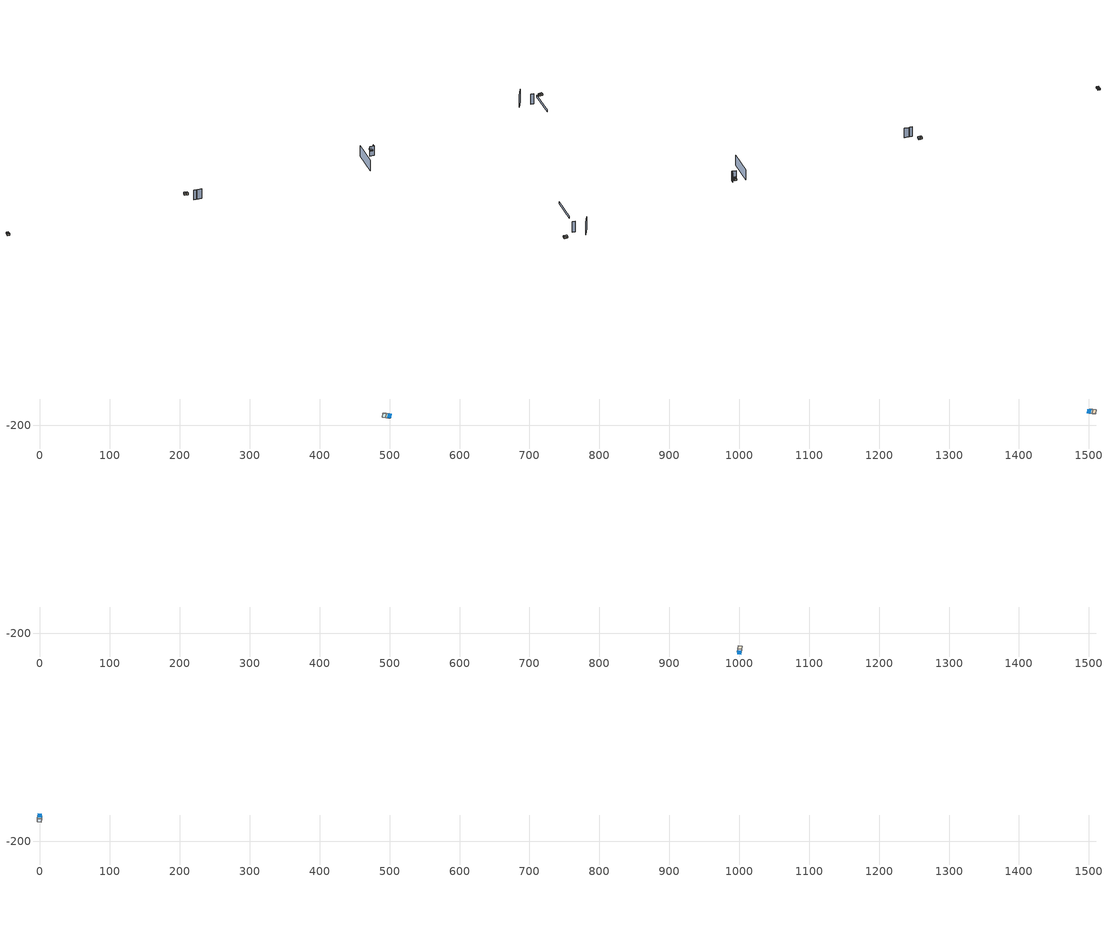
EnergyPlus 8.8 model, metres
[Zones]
1Perim
 floor adiabatic (115mmSandLimeBrick): 499.54,-189.44 494.63,-188.85 495.35,-182.89 500.26,-183.48 z4.55
 wall outside (U0-4): 499.54,-189.44 500.26,-183.48 z4.55:9.09
 wall to 1Core (115mmSandLimeBrick): 495.35,-182.89 494.63,-188.85 z4.55:9.09
 wall adiabatic (115mmSandLimeBrick): 500.26,-183.48 495.35,-182.89 / 494.63,-188.85 499.54,-189.44 z4.55:9.09
 window (Double): 499.55,-189.34 500.25,-183.58 z5.4:8.22
 ceiling adiabatic (115mmSandLimeBrick): 499.54,-189.44 500.26,-183.48 496.17,-182.99 495.45,-188.95 z9.09
 roof outside (U0-3): 495.45,-188.95 496.17,-182.99 495.35,-182.89 494.63,-188.85 z9.09
1Core
 floor adiabatic (115mmSandLimeBrick): 494.63,-188.85 489.86,-188.27 490.58,-182.31 495.35,-182.89 z4.55
 wall adiabatic (115mmSandLimeBrick): 495.35,-182.89 490.58,-182.31 489.86,-188.27 494.63,-188.85 z4.55:9.09
 ceiling adiabatic (115mmSandLimeBrick): 494.63,-188.85 495.35,-182.89 491.37,-182.41 490.66,-188.37 z9.09
 roof outside (U0-3): 490.66,-188.37 491.37,-182.41 490.58,-182.31 489.86,-188.27 z9.09
3Perim
 floor adiabatic (115mmSandLimeBrick): 1500.46,-176.59 1505.36,-177.18 1504.65,-183.14 1499.74,-182.55 z4.55
 wall outside (U0-4): 1500.46,-176.59 1499.74,-182.55 z4.55:9.09
 wall to 3Core (115mmSandLimeBrick): 1504.65,-183.14 1505.36,-177.18 z4.55:9.09
 wall adiabatic (115mmSandLimeBrick): 1499.74,-182.55 1504.65,-183.14 / 1505.36,-177.18 1500.46,-176.59 z4.55:9.09
 window (Double): 1500.44,-176.69 1499.75,-182.45 z5.4:8.22
 ceiling adiabatic (115mmSandLimeBrick): 1500.46,-176.59 1499.74,-182.55 1503.83,-183.04 1504.55,-177.08 z9.09
 roof outside (U0-3): 1504.55,-177.08 1503.83,-183.04 1504.65,-183.14 1505.36,-177.18 z9.09
3Core
 floor adiabatic (115mmSandLimeBrick): 1505.36,-177.18 1510.14,-177.75 1509.42,-183.71 1504.65,-183.14 z4.55
 wall adiabatic (115mmSandLimeBrick): 1504.65,-183.14 1509.42,-183.71 1510.14,-177.75 1505.36,-177.18 z4.55:9.09
 ceiling adiabatic (115mmSandLimeBrick): 1505.36,-177.18 1504.65,-183.14 1508.63,-183.61 1509.34,-177.66 z9.09
 roof outside (U0-3): 1509.34,-177.66 1508.63,-183.61 1509.42,-183.71 1510.14,-177.75 z9.09
2Perim
 floor adiabatic (115mmSandLimeBrick): 997.04,-227.2 997.64,-222.29 1003.6,-223.03 1002.99,-227.94 z9.09
 wall outside (U0-4): 997.04,-227.2 1002.99,-227.94 z9.09:13.64
 wall to 2Core (115mmSandLimeBrick): 1003.6,-223.03 997.64,-222.29 z9.09:13.64
 wall adiabatic (115mmSandLimeBrick): 1002.99,-227.94 1003.6,-223.03 / 997.64,-222.29 997.04,-227.2 z9.09:13.64
 window (Double): 997.13,-227.21 1002.89,-227.93 z9.94:12.76
 ceiling adiabatic (115mmSandLimeBrick): 997.04,-227.2 1002.99,-227.94 1003.5,-223.85 997.54,-223.11 z13.64
 roof outside (U0-3): 997.54,-223.11 1003.5,-223.85 1003.6,-223.03 997.64,-222.29 z13.64
2Core
 floor adiabatic (115mmSandLimeBrick): 997.64,-222.29 998.24,-217.52 1004.19,-218.26 1003.6,-223.03 z9.09
 wall adiabatic (115mmSandLimeBrick): 1003.6,-223.03 1004.19,-218.26 998.24,-217.52 997.64,-222.29 z9.09:13.64
 ceiling adiabatic (115mmSandLimeBrick): 997.64,-222.29 1003.6,-223.03 1004.09,-219.06 998.14,-218.32 z13.64
 roof outside (U0-3): 998.14,-218.32 1004.09,-219.06 1004.19,-218.26 998.24,-217.52 z13.64
0Perim
 floor adiabatic (115mmSandLimeBrick): 2.97,-163.08 2.38,-167.98 -3.58,-167.27 -2.99,-162.36 z18.18
 wall outside (U0-4): 2.97,-163.08 -2.99,-162.36 z18.18:22.73
 wall to 0Core (115mmSandLimeBrick): -3.58,-167.27 2.38,-167.98 z18.18:22.73
 wall adiabatic (115mmSandLimeBrick): -2.99,-162.36 -3.58,-167.27 / 2.38,-167.98 2.97,-163.08 z18.18:22.73
 window (Double): 2.87,-163.06 -2.89,-162.38 z19.03:19.97
 ceiling adiabatic (115mmSandLimeBrick): 2.97,-163.08 -2.99,-162.36 -3.48,-166.45 2.48,-167.17 z22.73
 roof outside (U0-3): 2.48,-167.17 -3.48,-166.45 -3.58,-167.27 2.38,-167.98 z22.73
0Core
 floor adiabatic (115mmSandLimeBrick): 2.38,-167.98 1.81,-172.76 -4.15,-172.05 -3.58,-167.27 z18.18
 wall adiabatic (115mmSandLimeBrick): -3.58,-167.27 -4.15,-172.05 1.81,-172.76 2.38,-167.98 z18.18:22.73
 ceiling adiabatic (115mmSandLimeBrick): 2.38,-167.98 -3.58,-167.27 -4.05,-171.25 1.91,-171.96 z22.73
 roof outside (U0-3): 1.91,-171.96 -4.05,-171.25 -4.15,-172.05 1.81,-172.76 z22.73
shading: 509.58,-213.35 503.21,-212.58 / 524.21,-215.21 513.01,-213.86 / 1004.36,-228.18 1003.52,-234.58 / 1003.52,-234.58 992.1,-233.09 z0:27.27; 958.88,-297.15 970.61,-221.7 / 1474.13,-203 1466.15,-200.89 z0:29.83; 1434.39,-199.67 1449.84,-176.71 z0:35.22; 1460.65,-297.15 1472.38,-221.7 z29.83:35.22
[Site:GroundTemperature:BuildingSurface]
14, 14, 14, 14, 14, 14, 14, 14, 14, 14, 14, 14
[Site:GroundReflectance]
0.2, 0.2, 0.2, 0.2, 0.2, 0.2, 0.2, 0.2, 0.2, 0.2, 0.2, 0.2
[Site:GroundReflectance:SnowModifier]
1, 1
[Building]
Building: North Axis {deg}=0; Terrain=Suburbs; Loads Convergence Tolerance Value=.04; Temperature Convergence Tolerance Value {deltaC}=.4; Solar Distribution=MinimalShadowing; Maximum Number of Warmup Days=25
[Construction]
115mmSandLimeBrick: Plaster_0.005_115mmSandLimeBrick, Sand-Lime Brick_0.08_115mmSandLimeBrick, Plaster_0.08_115mmSandLimeBrick
U0-4: XPS Board_0.06_U0-4, General Concrete_0.2_U0-4
U0-3: XPS Board_0.12_U0-3, General Concrete_0.2_U0-3
Double: Generic Clear Glass 6mm_0.006_Double, ARGON_0.0013_Double, Generic Clear Glass 6mm_0.006_Double
[Material] Roughness=Rough; Thermal Absorptance=0.9
Name | Thickness {m} | Conductivity {W/m-K} | Density {kg/m3} | Specific Heat {J/kg-K} | Solar Absorptance | Visible Absorptance
Plaster_0.005_115mmSandLimeBrick | 0.005 | 1 | 2000 | 1130 | 0.6 | 0.6
Sand-Lime Brick_0.08_115mmSandLimeBrick | 0.08 | 0.56 | 1200 | 1000 | 0.6 | 0.6
Plaster_0.08_115mmSandLimeBrick | 0.08 | 1 | 2000 | 1130 | 0.6 | 0.6
XPS Board_0.06_U0-4 | 0.06 | 0.034 | 35 | 1400 | 0.6 | 0.6
General Concrete_0.2_U0-4; General Concrete_0.2_U0-3 | 0.2 | 2 | 2400 | 950 | 0.7 | 0.7
XPS Board_0.12_U0-3 | 0.12 | 0.034 | 35 | 1400 | 0.6 | 0.6
[WindowMaterial:Glazing]
Generic Clear Glass 6mm_0.006_Double: Optical Data Type=SpectralAverage; Window Glass Spectral Data Set=SpectralAverage; Thickness {m}=0.006; Solar Transmittance at Normal Incidence=0.68; Front Side Solar Reflectance at Normal Incidence=0.09; Back Side Solar Reflectance at Normal Incidence=0.1; Visible Transmittance at Normal Incidence=0.81; Front Side Visible Reflectance at Normal Incidence=0.11; Back Side Visible Reflectance at Normal Incidence=0.12; Infrared Transmittance at Normal Incidence=0; Front Side Infrared Hemispherical Emissivity=0.2; Back Side Infrared Hemispherical Emissivity=0.2; Conductivity {W/m-K}=0.9; Dirt Correction Factor for Solar and Visible Transmittance=1
[WindowMaterial:Gas]
ARGON_0.0013_Double: Gas Type=ARGON; Thickness {m}=0.0013
[EnergyManagementSystem:Sensor]
Name | Output:Variable or Output:Meter Index Key | Output:Variable or Output:Meter
OutdoorTemp | Environment | Site Outdoor Air Drybulb Temperature
OutdoorRelHumid | Environment | Site Outdoor Air Relative Humidity
USRNATVENT_0Perim; USRNATVENT_1Perim; USRNATVENT_2Perim; USRNATVENT_3Perim | AllOff | Schedule Value
[Zone] Type=1; Multiplier=1; Zone Inside Convection Algorithm=TARP; Zone Outside Convection Algorithm=DOE-2
Name | Volume {m3} | Floor Area {m2}
0Perim; 1Perim; 2Perim; 3Perim | 134.777 | 29.6523
0Core; 1Core; 2Core; 3Core | 131.165 | 28.8578
[People] Number of People Schedule=60HrWk; Number of People Calculation Method=People/Area; People per Zone Floor Area {person/m2}=0.25; Fraction Radiant=0.3; Sensible Heat Fraction=AUTOCALCULATE; Carbon Dioxide Generation Rate {m3/s-W}=3.82e-08; Enable ASHRAE 55 Comfort Warnings=No; Mean Radiant Temperature Calculation Type=ZoneAveraged; Clothing Insulation Calculation Method=DynamicClothingModelASHRAE55; Thermal Comfort Model 1 Type=AdaptiveASH55
Name | Zone or ZoneList | Activity Level Schedule | Work Efficiency Schedule | Air Velocity Schedule
People 0Perim | 0Perim | 0PerimPeopleActivity | 0PerimWorkEfficiency | 0PerimAirVelocity
People 0Core | 0Core | 0CorePeopleActivity | 0CoreWorkEfficiency | 0CoreAirVelocity
People 1Perim | 1Perim | 1PerimPeopleActivity | 1PerimWorkEfficiency | 1PerimAirVelocity
People 1Core | 1Core | 1CorePeopleActivity | 1CoreWorkEfficiency | 1CoreAirVelocity
People 2Perim | 2Perim | 2PerimPeopleActivity | 2PerimWorkEfficiency | 2PerimAirVelocity
People 2Core | 2Core | 2CorePeopleActivity | 2CoreWorkEfficiency | 2CoreAirVelocity
People 3Perim | 3Perim | 3PerimPeopleActivity | 3PerimWorkEfficiency | 3PerimAirVelocity
People 3Core | 3Core | 3CorePeopleActivity | 3CoreWorkEfficiency | 3CoreAirVelocity
[ElectricEquipment] Schedule=60HrWk; Design Level Calculation Method=Watts/Area; Watts per Zone Floor Area {W/m2}=25; Fraction Latent=0; Fraction Radiant=.2; Fraction Lost=0
Name | Zone or ZoneList
0Perim Equipment 1 | 0Perim
0Core Equipment 1 | 0Core
1Perim Equipment 1 | 1Perim
1Core Equipment 1 | 1Core
2Perim Equipment 1 | 2Perim
2Core Equipment 1 | 2Core
3Perim Equipment 1 | 3Perim
3Core Equipment 1 | 3Core
[Lights] Schedule=60HrWk; Design Level Calculation Method=Watts/Area; Watts per Zone Floor Area {W/m2}=20; Return Air Fraction=0; Fraction Radiant=.42; Fraction Visible=.18; Fraction Replaceable=1
Name | Zone or ZoneList
0Perim General lighting | 0Perim
0Core General lighting | 0Core
1Perim General lighting | 1Perim
1Core General lighting | 1Core
2Perim General lighting | 2Perim
2Core General lighting | 2Core
3Perim General lighting | 3Perim
3Core General lighting | 3Core
[ZoneControl:Thermostat]
Name | Zone or ZoneList | Control Type Schedule | Control 1
0Perim Thermostat | 0Perim | 0PerimZoneControlTypeSched | Dual Setpoint - Zone 0Perim
0Core Thermostat | 0Core | 0CoreZoneControlTypeSched | Dual Setpoint - Zone 0Core
1Perim Thermostat | 1Perim | 1PerimZoneControlTypeSched | Dual Setpoint - Zone 1Perim
1Core Thermostat | 1Core | 1CoreZoneControlTypeSched | Dual Setpoint - Zone 1Core
2Perim Thermostat | 2Perim | 2PerimZoneControlTypeSched | Dual Setpoint - Zone 2Perim
2Core Thermostat | 2Core | 2CoreZoneControlTypeSched | Dual Setpoint - Zone 2Core
3Perim Thermostat | 3Perim | 3PerimZoneControlTypeSched | Dual Setpoint - Zone 3Perim
3Core Thermostat | 3Core | 3CoreZoneControlTypeSched | Dual Setpoint - Zone 3Core
[ThermostatSetpoint:DualSetpoint]
Name | Heating Setpoint Temperature Schedule | Cooling Setpoint Temperature Schedule
Dual Setpoint - Zone 0Perim | 0PerimHeating_SP_Sch | 0PerimCooling_SP_Sch
Dual Setpoint - Zone 0Core | 0CoreHeating_SP_Sch | 0CoreCooling_SP_Sch
Dual Setpoint - Zone 1Perim | 1PerimHeating_SP_Sch | 1PerimCooling_SP_Sch
Dual Setpoint - Zone 1Core | 1CoreHeating_SP_Sch | 1CoreCooling_SP_Sch
Dual Setpoint - Zone 2Perim | 2PerimHeating_SP_Sch | 2PerimCooling_SP_Sch
Dual Setpoint - Zone 2Core | 2CoreHeating_SP_Sch | 2CoreCooling_SP_Sch
Dual Setpoint - Zone 3Perim | 3PerimHeating_SP_Sch | 3PerimCooling_SP_Sch
Dual Setpoint - Zone 3Core | 3CoreHeating_SP_Sch | 3CoreCooling_SP_Sch
[Zone equipment]
0Perim: 0Perim Ideal Loads Air
0Core: 0Core Ideal Loads Air
1Perim: 1Perim Ideal Loads Air
1Core: 1Core Ideal Loads Air
2Perim: 2Perim Ideal Loads Air
2Core: 2Core Ideal Loads Air
3Perim: 3Perim Ideal Loads Air
3Core: 3Core Ideal Loads Air
[ZoneHVAC:IdealLoadsAirSystem] Maximum Heating Supply Air Temperature {C}=30; Minimum Cooling Supply Air Temperature {C}=18; Maximum Heating Supply Air Humidity Ratio {kgWater/kgDryAir}=0.01; Minimum Cooling Supply Air Humidity Ratio {kgWater/kgDryAir}=0.008; Heating Limit=NoLimit; Maximum Heating Air Flow Rate {m3/s}=100; Cooling Limit=NoLimit; Maximum Cooling Air Flow Rate {m3/s}=100; Heating Availability Schedule=AllOn; Cooling Availability Schedule=AllOn; Dehumidification Control Type=None; Humidification Control Type=None; Demand Controlled Ventilation Type=OccupancySchedule; Outdoor Air Economizer Type=NoEconomizer; Heat Recovery Type=None; Sensible Heat Recovery Effectiveness=0.7; Latent Heat Recovery Effectiveness=0.65
Name | Design Specification Outdoor Air Object
0Perim Ideal Loads Air | 0PerimMinFreshAir
0Core Ideal Loads Air | 0CoreMinFreshAir
1Perim Ideal Loads Air | 1PerimMinFreshAir
1Core Ideal Loads Air | 1CoreMinFreshAir
2Perim Ideal Loads Air | 2PerimMinFreshAir
2Core Ideal Loads Air | 2CoreMinFreshAir
3Perim Ideal Loads Air | 3PerimMinFreshAir
3Core Ideal Loads Air | 3CoreMinFreshAir
[DesignSpecification:OutdoorAir] Outdoor Air Method=Sum; Outdoor Air Flow per Person {m3/s-person}=0.001; Outdoor Air Flow per Zone Floor Area {m3/s-m2}=0.001; Outdoor Air Schedule=60HrWk
0PerimMinFreshAir; 0CoreMinFreshAir; 1PerimMinFreshAir; 1CoreMinFreshAir; 2PerimMinFreshAir; 2CoreMinFreshAir; 3PerimMinFreshAir; 3CoreMinFreshAir
[ZoneVentilation:DesignFlowRate] Schedule=AllOn; Design Flow Rate Calculation Method=AirChanges/Hour; Air Changes per Hour {1/hr}=0; Ventilation Type=NATURAL; Fan Pressure Rise {Pa}=0; Fan Total Efficiency=1; Constant Term Coefficient=1; Temperature Term Coefficient=0; Velocity Term Coefficient=0; Velocity Squared Term Coefficient=0; Minimum Indoor Temperature {C}=18; Delta Temperature {deltaC}=1; Maximum Wind Speed {m/s}=40
Name | Zone or ZoneList
0Perim ScheduledVent | 0Perim
1Perim ScheduledVent | 1Perim
2Perim ScheduledVent | 2Perim
3Perim ScheduledVent | 3Perim
[EnergyManagementSystem:Actuator] Actuated Component Type=Schedule:Constant; Actuated Component Control Type=Schedule Value
Name | Actuated Component Unique
NATVENT_AVAIL_SCHED_ACTUATOR_0Perim | NATVENT_AVAIL_SCHED_0Perim
NATVENT_AVAIL_SCHED_ACTUATOR_1Perim | NATVENT_AVAIL_SCHED_1Perim
NATVENT_AVAIL_SCHED_ACTUATOR_2Perim | NATVENT_AVAIL_SCHED_2Perim
NATVENT_AVAIL_SCHED_ACTUATOR_3Perim | NATVENT_AVAIL_SCHED_3Perim
[EnergyManagementSystem:ProgramCallingManager]
My 0Perim_Setpoint_Schedule_Calculator_Example: BeginTimestepBeforePredictor; 0Perim_ErlEnforceBinary
My 1Perim_Setpoint_Schedule_Calculator_Example: BeginTimestepBeforePredictor; 1Perim_ErlEnforceBinary
My 2Perim_Setpoint_Schedule_Calculator_Example: BeginTimestepBeforePredictor; 2Perim_ErlEnforceBinary
My 3Perim_Setpoint_Schedule_Calculator_Example: BeginTimestepBeforePredictor; 3Perim_ErlEnforceBinary
[EnergyManagementSystem:Program]
0Perim_ErlEnforceBinary: IF (USRNATVENT_0Perim > 0); Set NATVENT_AVAIL_SCHED_ACTUATOR_0Perim = 1; ELSE; Set NATVENT_AVAIL_SCHED_ACTUATOR_0Perim = 0; ENDIF
1Perim_ErlEnforceBinary: IF (USRNATVENT_1Perim > 0); Set NATVENT_AVAIL_SCHED_ACTUATOR_1Perim = 1; ELSE; Set NATVENT_AVAIL_SCHED_ACTUATOR_1Perim = 0; ENDIF
2Perim_ErlEnforceBinary: IF (USRNATVENT_2Perim > 0); Set NATVENT_AVAIL_SCHED_ACTUATOR_2Perim = 1; ELSE; Set NATVENT_AVAIL_SCHED_ACTUATOR_2Perim = 0; ENDIF
3Perim_ErlEnforceBinary: IF (USRNATVENT_3Perim > 0); Set NATVENT_AVAIL_SCHED_ACTUATOR_3Perim = 1; ELSE; Set NATVENT_AVAIL_SCHED_ACTUATOR_3Perim = 0; ENDIF
[ZoneVentilation:WindandStackOpenArea] Opening Effectiveness=0; Effective Angle {deg}=0; Discharge Coefficient for Opening=0.6; Minimum Indoor Temperature {C}=24; Maximum Indoor Temperature {C}=100; Delta Temperature {deltaC}=1; Minimum Outdoor Temperature {C}=22; Maximum Outdoor Temperature {C}=26; Maximum Wind Speed {m/s}=40
Name | Zone | Opening Area {m2} | Opening Area Fraction Schedule | Height Difference {m}
0PerimNatVent_Buoy | 0Perim | 4.36342 | NATVENT_AVAIL_SCHED_0Perim | 0.235098
1PerimNatVent_Buoy | 1Perim | 13.0903 | NATVENT_AVAIL_SCHED_1Perim | 0.705294
2PerimNatVent_Buoy | 2Perim | 13.0903 | NATVENT_AVAIL_SCHED_2Perim | 0.705294
3PerimNatVent_Buoy | 3Perim | 13.0903 | NATVENT_AVAIL_SCHED_3Perim | 0.705294
[ZoneInfiltration:DesignFlowRate] Schedule=On; Design Flow Rate Calculation Method=AirChanges/Hour; Air Changes per Hour {1/hr}=0.5; Constant Term Coefficient=1; Temperature Term Coefficient=0; Velocity Term Coefficient=0; Velocity Squared Term Coefficient=0
Name | Zone or ZoneList
0PerimInfiltration | 0Perim
1PerimInfiltration | 1Perim
2PerimInfiltration | 2Perim
3PerimInfiltration | 3Perim
[WaterUse:Equipment]
Name | Peak Flow Rate {m3/s} | Flow Rate Fraction Schedule | Target Temperature Schedule | Hot Water Supply Temperature Schedule | Cold Water Supply Temperature Schedule
DHW 0Perim | 0 | equipOffice | DHW Supply Temperature 0Perim | DHW Supply Temperature 0Perim | DHW Mains Temperature 0Perim
DHW 0Core | 2.40482e-05 | 60HrWk | DHW Supply Temperature 0Core | DHW Supply Temperature 0Core | DHW Mains Temperature 0Core
DHW 1Perim | 0 | equipOffice | DHW Supply Temperature 1Perim | DHW Supply Temperature 1Perim | DHW Mains Temperature 1Perim
DHW 1Core | 2.40482e-05 | 60HrWk | DHW Supply Temperature 1Core | DHW Supply Temperature 1Core | DHW Mains Temperature 1Core
DHW 2Perim | 0 | equipOffice | DHW Supply Temperature 2Perim | DHW Supply Temperature 2Perim | DHW Mains Temperature 2Perim
DHW 2Core | 2.40482e-05 | 60HrWk | DHW Supply Temperature 2Core | DHW Supply Temperature 2Core | DHW Mains Temperature 2Core
DHW 3Perim | 0 | equipOffice | DHW Supply Temperature 3Perim | DHW Supply Temperature 3Perim | DHW Mains Temperature 3Perim
DHW 3Core | 2.40482e-05 | 60HrWk | DHW Supply Temperature 3Core | DHW Supply Temperature 3Core | DHW Mains Temperature 3Core
[Schedule:Constant]
On: On/Off, 1
0PerimPeopleActivity; 0CorePeopleActivity; 1PerimPeopleActivity; 1CorePeopleActivity; 2PerimPeopleActivity; 2CorePeopleActivity; 3PerimPeopleActivity; 3CorePeopleActivity: Any Number, 125.28
0PerimAirVelocity; 0CoreAirVelocity; 1PerimAirVelocity; 1CoreAirVelocity; 2PerimAirVelocity; 2CoreAirVelocity; 3PerimAirVelocity; 3CoreAirVelocity: Any Number, 0.2
0PerimWorkEfficiency; 0CoreWorkEfficiency; 1PerimWorkEfficiency; 1CoreWorkEfficiency; 2PerimWorkEfficiency; 2CoreWorkEfficiency; 3PerimWorkEfficiency; 3CoreWorkEfficiency: Any Number, 0
0PerimHeating_SP_Sch; 0PerimCooling_SP_Sch; 0CoreHeating_SP_Sch; 0CoreCooling_SP_Sch; 1PerimHeating_SP_Sch; 1PerimCooling_SP_Sch; 1CoreHeating_SP_Sch; 1CoreCooling_SP_Sch; 2PerimHeating_SP_Sch; 2PerimCooling_SP_Sch; 2CoreHeating_SP_Sch; 2CoreCooling_SP_Sch; 3PerimHeating_SP_Sch; 3PerimCooling_SP_Sch; 3CoreHeating_SP_Sch; 3CoreCooling_SP_Sch: Temperature, 24
0PerimZoneControlTypeSched; 0CoreZoneControlTypeSched; 1PerimZoneControlTypeSched; 1CoreZoneControlTypeSched; 2PerimZoneControlTypeSched; 2CoreZoneControlTypeSched; 3PerimZoneControlTypeSched; 3CoreZoneControlTypeSched: Any Number, 4
NATVENT_AVAIL_SCHED_0Perim; NATVENT_AVAIL_SCHED_1Perim; NATVENT_AVAIL_SCHED_2Perim; NATVENT_AVAIL_SCHED_3Perim: Fraction, 1
DHW Supply Temperature 0Perim; DHW Supply Temperature 0Core; DHW Supply Temperature 1Perim; DHW Supply Temperature 1Core; DHW Supply Temperature 2Perim; DHW Supply Temperature 2Core; DHW Supply Temperature 3Perim; DHW Supply Temperature 3Core: Temperature, 65
DHW Mains Temperature 0Perim; DHW Mains Temperature 0Core; DHW Mains Temperature 1Perim; DHW Mains Temperature 1Core; DHW Mains Temperature 2Perim; DHW Mains Temperature 2Core; DHW Mains Temperature 3Perim; DHW Mains Temperature 3Core: Temperature, 10
[Schedule:Year]
60HrWk: 60HrWk, 1, 1, 12, 31
AllOn: AllOn, 1, 1, 12, 31
equipOffice: equipOffice, 1, 1, 12, 31
AllOff: AllOff, 1, 1, 12, 31
[Schedule:Week:Daily]
60HrWk: 60HrWkDay, 60HrWkDay, 60HrWkDay, 60HrWkDay, 60HrWkDay, 60HrWkDay, 60HrWkDay, 60HrWkDay, 60HrWkDay, 60HrWkDay, 60HrWkDay, 60HrWkDay
AllOn: AllOn, AllOn, AllOn, AllOn, AllOn, AllOn, AllOn, AllOn, AllOn, AllOn, AllOn, AllOn
equipOffice: equipOfficeWeekEnd, equipOffice, equipOffice, equipOffice, equipOffice, equipOffice, equipOfficeWeekEnd, equipOfficeWeekEnd, equipOffice, equipOffice, equipOffice, equipOffice
AllOff: AllOff, AllOff, AllOff, AllOff, AllOff, AllOff, AllOff, AllOff, AllOff, AllOff, AllOff, AllOff
[Schedule:Day:Hourly]
60HrWkDay: 0.2, 0.2, 0.2, 0.2, 0.2, 0.2, 0.2, 0.4, 0.8, 0.8, 1, 1, 0.8, 1, 1, 1, 0.8, 0.4, 0.2, 0.2, 0.2, 0.2, 0.2, 0.2
AllOn: 1, 1, 1, 1, 1, 1, 1, 1, 1, 1, 1, 1, 1, 1, 1, 1, 1, 1, 1, 1, 1, 1, 1, 1
equipOffice; equipOfficeWeekEnd: 0.1, 0.1, 0.1, 0.1, 0.1, 0.1, 0.1, 0.2, 0.4, 0.6, 0.8, 0.8, 0.4, 0.6, 0.8, 0.8, 0.4, 0.2, 0.1, 0.1, 0.1, 0.1, 0.1, 0.1
AllOff: 0, 0, 0, 0, 0, 0, 0, 0, 0, 0, 0, 0, 0, 0, 0, 0, 0, 0, 0, 0, 0, 0, 0, 0
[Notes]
----  This file was generated with Archsim v.4.0.2.17
-------------------------ERL SENSORS--------------------------
115mmSandLimeBrick GasType: Partition
